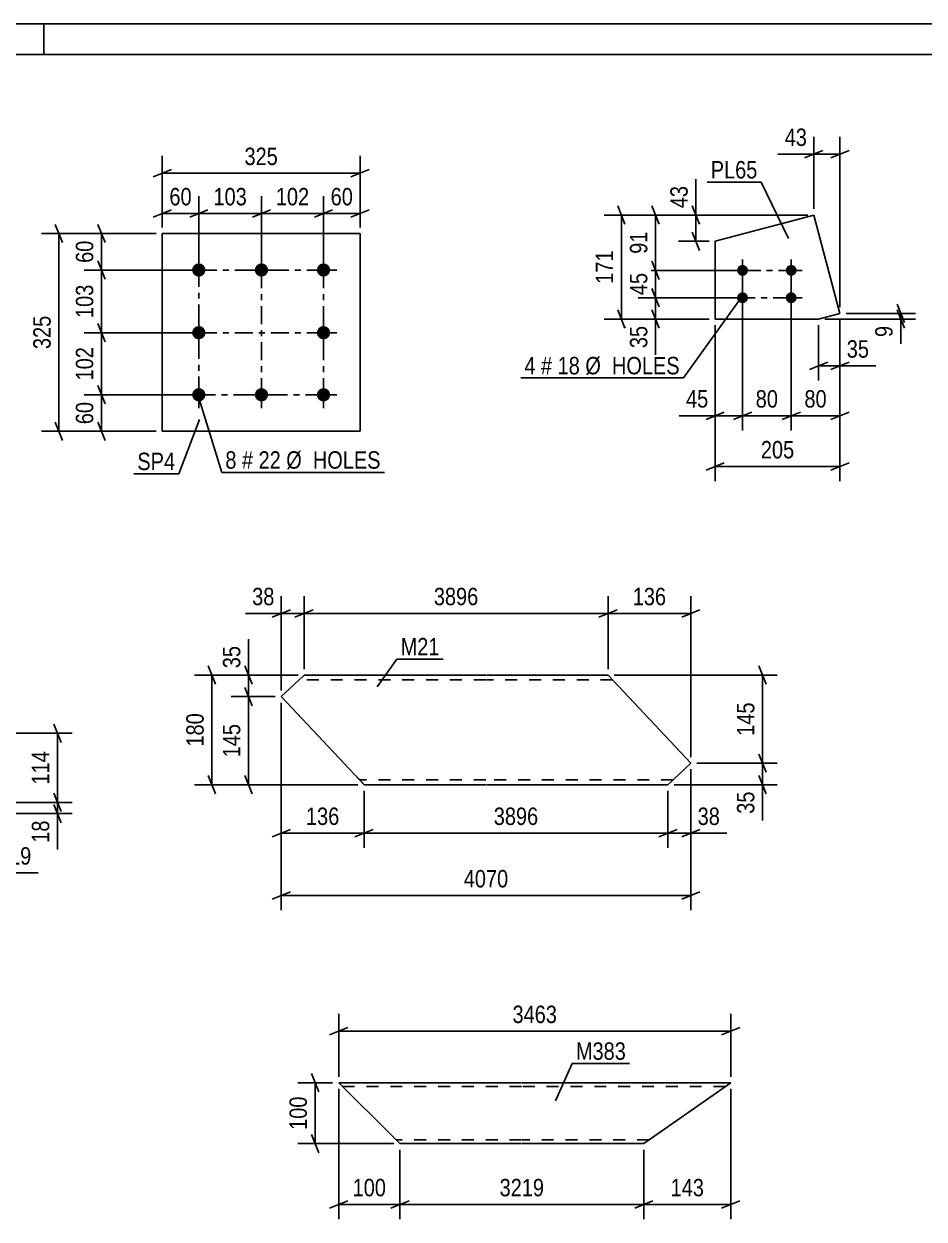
# Model space of a CAD drawing. Header units: millimetres. Extents: x 0 to 594, y 0 to 420.
# Drawn here: x 170.7 to 318.7, y 223.7 to 420 of the extents above; entities that cross this region are included whole.
import ezdxf

# ---------------------------------------------------------------- set-up
doc = ezdxf.new("R2010")
doc.units = ezdxf.units.MM
doc.linetypes.add('DXK_LINE_DOT2', pattern=[3.9198, 1.9599, -1.9599])
doc.linetypes.add('DXK_LINE_DOT3', pattern=[5.9187, 2.979, -0.9799, 0.9799, -0.9799])
doc.styles.add('Arial Narrow', font='ARIALN.TTF', dxfattribs={"height": 0.2})

# ---------------------------------------------------------------- blocks, each defined once
blk = doc.blocks.new('Unknown-389636517-16427 - 80800')
at = {"color": 5, "linetype": 'Continuous'}
for p, q in [((594, 420), (0, 420)), ((174, 415), (174, 420)), ((589, 415), (5, 415))]:
    blk.add_line(p, q, dxfattribs=at)
blk = doc.blocks.new('Part-389636517-20631 - 20630')
at = {"color": 2, "linetype": 'Continuous'}
for p, q in [((300.55, 388.6), (284.34, 384.29)), ((304.85, 372.45), (300.55, 388.6)), ((284.34, 384.29), (284.34, 371.51)), ((284.34, 371.51), (301.34, 371.51)), ((301.34, 371.51), (304.85, 372.45))]:
    blk.add_line(p, q, dxfattribs=at)
blk = doc.blocks.new('Bolt-389636517-20632 - 20630')
at = {"linetype": 'Continuous'}
for points in [[(287.94, 379.51, -1), (289.74, 379.51, -1)], [(295.94, 379.51, -1), (297.74, 379.51, -1)], [(287.94, 375.01, -1), (289.74, 375.01, -1)], [(295.94, 375.01, -1), (297.74, 375.01, -1)]]:
    blk.add_hatch(color=1, dxfattribs=at).paths.add_polyline_path(points)
at = {"color": 1, "linetype": 'Continuous'}
for p, q in [((288.84, 377.71), (288.84, 381.31)), ((296.84, 377.71), (296.84, 381.31)), ((290.64, 379.51), (287.04, 379.51)), ((298.64, 379.51), (295.04, 379.51)), ((288.84, 373.21), (288.84, 376.81)), ((296.84, 373.21), (296.84, 376.81)), ((290.64, 375.01), (287.04, 375.01)), ((298.64, 375.01), (295.04, 375.01))]:
    blk.add_line(p, q, dxfattribs=at)
blk = doc.blocks.new('Part-389636517-20319 - 20318')
at = {"color": 2, "linetype": 'Continuous'}
for p, q in [((216.78, 313.02), (215.08, 311.42)), ((216.78, 313.02), (246.63, 313.02)), ((246.73, 313.02), (266.73, 313.02)), ((266.73, 313.02), (280.34, 298.55)), ((215.08, 311.42), (213.02, 309.49)), ((225.13, 296.62), (213.02, 309.49)), ((280.34, 298.55), (276.58, 295.02)), ((226.63, 295.02), (225.13, 296.62)), ((246.63, 295.02), (226.63, 295.02)), ((276.58, 295.02), (246.73, 295.02))]:
    blk.add_line(p, q, dxfattribs=at)
at = {"color": 7, "linetype": 'DXK_LINE_DOT2'}
for p, q in [((216.78, 313.02), (215.73, 312.03)), ((246.63, 312.22), (215.93, 312.22)), ((267.48, 312.22), (246.73, 312.22)), ((226.52, 295.14), (225.13, 296.62)), ((246.63, 295.82), (225.88, 295.82)), ((277.43, 295.82), (246.73, 295.82))]:
    blk.add_line(p, q, dxfattribs=at)
blk = doc.blocks.new('Part-389636517-43090 - 43089')
at = {"color": 2, "linetype": 'Continuous'}
for p, q in [((231.31, 237.25), (222.47, 246.05)), ((252.52, 246.05), (222.47, 246.05)), ((286.9, 246.05), (252.62, 246.05)), ((272.62, 236.05), (286.9, 246.05)), ((231.31, 237.25), (232.52, 236.05)), ((252.52, 236.05), (232.52, 236.05)), ((272.62, 236.05), (252.62, 236.05))]:
    blk.add_line(p, q, dxfattribs=at)
at = {"color": 7, "linetype": 'DXK_LINE_DOT2'}
for p, q in [((252.52, 245.45), (223.07, 245.45)), ((286.04, 245.45), (252.62, 245.45)), ((232.43, 236.14), (231.31, 237.25)), ((252.52, 236.65), (231.91, 236.65)), ((273.47, 236.65), (252.62, 236.65))]:
    blk.add_line(p, q, dxfattribs=at)
blk = doc.blocks.new('Part-389636517-20447 - 20446')
at = {"color": 2, "linetype": 'Continuous'}
for p, q in [((193.47, 353.07), (193.47, 385.57)), ((193.47, 385.57), (225.97, 385.57)), ((225.97, 385.57), (225.97, 353.07)), ((225.97, 353.07), (193.47, 353.07))]:
    blk.add_line(p, q, dxfattribs=at)
blk = doc.blocks.new('Bolt-389636517-20448 - 20446')
at = {"linetype": 'Continuous'}
for points in [[(199.47, 380.67, -1), (199.47, 378.47, -1)], [(209.77, 380.67, -1), (209.77, 378.47, -1)], [(219.97, 380.67, -1), (219.97, 378.47, -1)], [(199.47, 370.37, -1), (199.47, 368.17, -1)], [(219.97, 370.37, -1), (219.97, 368.17, -1)], [(199.47, 360.17, -1), (199.47, 357.97, -1)], [(209.77, 360.17, -1), (209.77, 357.97, -1)], [(219.97, 360.17, -1), (219.97, 357.97, -1)]]:
    blk.add_hatch(color=1, dxfattribs=at).paths.add_polyline_path(points)
at = {"color": 1, "linetype": 'Continuous'}
for p, q in [((199.47, 381.77), (199.47, 377.37)), ((209.77, 381.77), (209.77, 377.37)), ((219.97, 381.77), (219.97, 377.37)), ((197.27, 379.57), (201.67, 379.57)), ((207.57, 379.57), (211.97, 379.57)), ((217.77, 379.57), (222.17, 379.57)), ((199.47, 371.47), (199.47, 367.07)), ((219.97, 371.47), (219.97, 367.07)), ((197.27, 369.27), (201.67, 369.27)), ((217.77, 369.27), (222.17, 369.27)), ((199.47, 361.27), (199.47, 356.87)), ((209.77, 361.27), (209.77, 356.87)), ((219.97, 361.27), (219.97, 356.87)), ((197.27, 359.07), (201.67, 359.07)), ((207.57, 359.07), (211.97, 359.07)), ((217.77, 359.07), (222.17, 359.07))]:
    blk.add_line(p, q, dxfattribs=at)
blk = doc.blocks.new('Rectangle-389636517-43463 - 20630')
at = {"color": 1, "linetype": 'DXK_LINE_DOT3'}
blk.add_lwpolyline([(288.84, 379.51), (296.84, 379.51), (296.84, 375.01), (288.84, 375.01), (288.84, 379.51)], close=True, dxfattribs=at)
blk = doc.blocks.new('Rectangle-389636517-40292 - 20446')
at = {"color": 1, "linetype": 'DXK_LINE_DOT3'}
blk.add_lwpolyline([(199.47, 379.57), (219.97, 379.57), (219.97, 359.07), (199.47, 359.07), (199.47, 379.57)], close=True, dxfattribs=at)
blk = doc.blocks.new('Line-389636517-40302 - 20446')
at = {"color": 1, "linetype": 'DXK_LINE_DOT3'}
blk.add_line((199.47, 369.27), (219.97, 369.27), dxfattribs=at)
blk = doc.blocks.new('Line-389636517-40309 - 20446')
at = {"color": 1, "linetype": 'DXK_LINE_DOT3'}
blk.add_line((209.77, 379.57), (209.77, 359.07), dxfattribs=at)
blk = doc.blocks.new('StraightDimension-389636517-52126 - 20630')
at = {"color": 7, "linetype": 'Continuous'}
for p, q in [((304.85, 371.45), (304.85, 361.42)), ((301.34, 370.51), (301.34, 361.42)), ((299.84, 363.22), (302.84, 364.42)), ((301.34, 363.82), (304.85, 363.82)), ((306.35, 364.42), (303.35, 363.22))]:
    blk.add_line(p, q, dxfattribs=at)
at = {"color": 0}
blk.add_wipeout([(310.23, 364.57), (310.23, 368.77), (305.37, 368.77), (305.37, 364.57)], dxfattribs=at)
at = {"color": 7, "linetype": 'Continuous'}
blk.add_line((304.85, 363.82), (310.75, 363.82), dxfattribs=at)
blk.add_line((304.85, 363.82), (310.75, 363.82), dxfattribs=at)
at = {"color": 3, "style": 'Arial Narrow'}
blk.add_text('35', height=2.863, dxfattribs=at).set_placement((305.97, 365.17))
blk = doc.blocks.new('StraightDimension-389636517-52130 - 20630')
at = {"color": 7, "linetype": 'Continuous'}
for p, q in [((280.57, 390.1), (281.77, 387.1)), ((299.55, 388.6), (278.32, 388.6)), ((281.17, 384.29), (281.17, 388.6)), ((281.77, 382.79), (280.57, 385.79)), ((283.34, 384.29), (278.32, 384.29))]:
    blk.add_line(p, q, dxfattribs=at)
at = {"color": 0}
blk.add_wipeout([(280.42, 393.98), (276.22, 393.98), (276.22, 389.12), (280.42, 389.12)], dxfattribs=at)
at = {"color": 7, "linetype": 'Continuous'}
blk.add_line((281.17, 388.6), (281.17, 394.51), dxfattribs=at)
blk.add_line((281.17, 388.6), (281.17, 394.51), dxfattribs=at)
at = {"color": 3, "style": 'Arial Narrow'}
blk.add_text('43', height=2.863, rotation=90.0002, dxfattribs=at).set_placement((279.82, 389.72))
blk = doc.blocks.new('StraightDimension-389636517-52122 - 20630')
at = {"color": 7, "linetype": 'Continuous'}
for p, q in [((300.55, 389.6), (300.55, 401.45)), ((304.85, 373.45), (304.85, 401.45)), ((299.05, 398), (302.05, 399.2)), ((300.55, 398.6), (304.85, 398.6)), ((306.35, 399.2), (303.35, 398))]:
    blk.add_line(p, q, dxfattribs=at)
at = {"color": 0}
blk.add_wipeout([(300.02, 399.35), (300.02, 403.55), (295.17, 403.55), (295.17, 399.35)], dxfattribs=at)
at = {"color": 7, "linetype": 'Continuous'}
blk.add_line((300.55, 398.6), (294.64, 398.6), dxfattribs=at)
blk.add_line((300.55, 398.6), (294.64, 398.6), dxfattribs=at)
at = {"color": 3, "style": 'Arial Narrow'}
blk.add_text('43', height=2.863, dxfattribs=at).set_placement((295.77, 399.95))
blk = doc.blocks.new('StraightDimension-389636517-52154 - 20630')
at = {"color": 7, "linetype": 'Continuous'}
for p, q in [((273.94, 390.1), (275.14, 387.1)), ((299.55, 388.6), (271.69, 388.6)), ((274.54, 379.51), (274.54, 388.6)), ((275.14, 378.01), (273.94, 381.01)), ((287.84, 379.51), (271.69, 379.51))]:
    blk.add_line(p, q, dxfattribs=at)
at = {"color": 0}
blk.add_wipeout([(273.79, 386.48), (269.59, 386.48), (269.59, 381.63), (273.79, 381.63)], dxfattribs=at)
at = {"color": 3, "style": 'Arial Narrow'}
blk.add_text('91', height=2.863, rotation=90.0002, dxfattribs=at).set_placement((273.19, 382.23))
blk = doc.blocks.new('StraightDimension-389636517-52134 - 20630')
at = {"color": 7, "linetype": 'Continuous'}
for p, q in [((314.25, 373.95), (315.45, 370.95)), ((302.34, 371.51), (317.25, 371.51)), ((305.85, 372.45), (317.25, 372.45)), ((315.45, 370.01), (314.25, 373.01)), ((314.85, 371.51), (314.85, 372.45))]:
    blk.add_line(p, q, dxfattribs=at)
at = {"color": 0}
blk.add_wipeout([(314.1, 370.99), (309.9, 370.99), (309.9, 367.96), (314.1, 367.96)], dxfattribs=at)
at = {"color": 7, "linetype": 'Continuous'}
blk.add_line((314.85, 371.51), (314.85, 367.44), dxfattribs=at)
blk.add_line((314.85, 371.51), (314.85, 367.44), dxfattribs=at)
at = {"color": 3, "style": 'Arial Narrow'}
blk.add_text('9', height=2.86, rotation=90.0002, dxfattribs=at).set_placement((313.5, 368.56))
blk = doc.blocks.new('StraightDimension-389636517-52138 - 20630')
at = {"color": 7, "linetype": 'Continuous'}
for p, q in [((296.84, 374.01), (296.84, 353.22)), ((304.85, 371.45), (304.85, 353.22)), ((295.34, 355.02), (298.34, 356.22)), ((296.84, 355.62), (304.85, 355.62)), ((306.35, 356.22), (303.35, 355.02))]:
    blk.add_line(p, q, dxfattribs=at)
at = {"color": 0}
blk.add_wipeout([(303.27, 356.37), (303.27, 360.57), (298.41, 360.57), (298.41, 356.37)], dxfattribs=at)
at = {"color": 3, "style": 'Arial Narrow'}
blk.add_text('80', height=2.863, dxfattribs=at).set_placement((299.01, 356.97))
blk = doc.blocks.new('StraightDimension-389636517-52139 - 20630')
at = {"color": 7, "linetype": 'Continuous'}
for p, q in [((288.84, 374.01), (288.84, 353.22)), ((296.84, 374.01), (296.84, 353.22)), ((287.34, 355.02), (290.34, 356.22)), ((288.84, 355.62), (296.84, 355.62)), ((298.34, 356.22), (295.34, 355.02))]:
    blk.add_line(p, q, dxfattribs=at)
at = {"color": 0}
blk.add_wipeout([(295.26, 356.37), (295.26, 360.57), (290.41, 360.57), (290.41, 356.37)], dxfattribs=at)
at = {"color": 3, "style": 'Arial Narrow'}
blk.add_text('80', height=2.863, dxfattribs=at).set_placement((291.01, 356.97))
blk = doc.blocks.new('StraightDimension-389636517-52140 - 20630')
at = {"color": 7, "linetype": 'Continuous'}
for p, q in [((288.84, 374.01), (288.84, 353.22)), ((284.34, 370.51), (284.34, 353.22)), ((282.84, 355.02), (285.84, 356.22)), ((284.34, 355.62), (288.84, 355.62)), ((290.34, 356.22), (287.34, 355.02))]:
    blk.add_line(p, q, dxfattribs=at)
at = {"color": 0}
blk.add_wipeout([(283.81, 356.37), (283.81, 360.57), (278.95, 360.57), (278.95, 356.37)], dxfattribs=at)
at = {"color": 7, "linetype": 'Continuous'}
blk.add_line((284.34, 355.62), (278.43, 355.62), dxfattribs=at)
blk.add_line((284.34, 355.62), (278.43, 355.62), dxfattribs=at)
at = {"color": 3, "style": 'Arial Narrow'}
blk.add_text('45', height=2.863, dxfattribs=at).set_placement((279.55, 356.97))
blk = doc.blocks.new('StraightDimension-389636517-52150 - 20630')
at = {"color": 7, "linetype": 'Continuous'}
for p, q in [((304.85, 371.45), (304.85, 344.87)), ((284.34, 370.51), (284.34, 344.87)), ((285.84, 347.87), (282.84, 346.67)), ((303.35, 346.67), (306.35, 347.87)), ((284.34, 347.27), (304.85, 347.27))]:
    blk.add_line(p, q, dxfattribs=at)
at = {"color": 0}
blk.add_wipeout([(297.93, 348.02), (297.93, 352.22), (291.25, 352.22), (291.25, 348.02)], dxfattribs=at)
at = {"color": 3, "style": 'Arial Narrow'}
blk.add_text('205', height=2.863, dxfattribs=at).set_placement((291.85, 348.62))
blk = doc.blocks.new('StraightDimension-389636517-52155 - 20630')
at = {"color": 7, "linetype": 'Continuous'}
for p, q in [((273.94, 381.01), (275.14, 378.01)), ((287.84, 379.51), (271.69, 379.51)), ((274.54, 375.01), (274.54, 379.51)), ((275.14, 373.51), (273.94, 376.51)), ((287.84, 375.01), (271.69, 375.01))]:
    blk.add_line(p, q, dxfattribs=at)
at = {"color": 0}
blk.add_wipeout([(273.79, 379.69), (269.59, 379.69), (269.59, 374.84), (273.79, 374.84)], dxfattribs=at)
at = {"color": 3, "style": 'Arial Narrow'}
blk.add_text('45', height=2.863, rotation=90.0002, dxfattribs=at).set_placement((273.19, 375.44))
blk = doc.blocks.new('StraightDimension-389636517-52156 - 20630')
at = {"color": 7, "linetype": 'Continuous'}
for p, q in [((273.94, 376.51), (275.14, 373.51)), ((287.84, 375.01), (271.69, 375.01)), ((274.54, 371.51), (274.54, 375.01)), ((283.34, 371.51), (271.69, 371.51)), ((275.14, 370.01), (273.94, 373.01))]:
    blk.add_line(p, q, dxfattribs=at)
at = {"color": 0}
blk.add_wipeout([(273.79, 370.99), (269.59, 370.99), (269.59, 366.13), (273.79, 366.13)], dxfattribs=at)
at = {"color": 7, "linetype": 'Continuous'}
blk.add_line((274.54, 371.51), (274.54, 365.61), dxfattribs=at)
blk.add_line((274.54, 371.51), (274.54, 365.61), dxfattribs=at)
at = {"color": 3, "style": 'Arial Narrow'}
blk.add_text('35', height=2.863, rotation=90.0002, dxfattribs=at).set_placement((273.19, 366.73))
blk = doc.blocks.new('StraightDimension-389636517-52166 - 20630')
at = {"color": 7, "linetype": 'Continuous'}
for p, q in [((269.52, 387.1), (268.32, 390.1)), ((299.55, 388.6), (266.07, 388.6)), ((268.92, 371.51), (268.92, 388.6)), ((283.34, 371.51), (266.07, 371.51)), ((268.32, 373.01), (269.52, 370.01))]:
    blk.add_line(p, q, dxfattribs=at)
at = {"color": 0}
blk.add_wipeout([(268.17, 383.4), (263.97, 383.4), (263.97, 376.71), (268.17, 376.71)], dxfattribs=at)
at = {"color": 3, "style": 'Arial Narrow'}
blk.add_text('171', height=2.863, rotation=90.0002, dxfattribs=at).set_placement((267.57, 377.31))
blk = doc.blocks.new('StraightDimension-389636517-47105 - 20266')
at = {"color": 7, "linetype": 'Continuous'}
for p, q in [((167.16, 291.1), (167.16, 278.14)), ((165.21, 289.26), (165.21, 278.14)), ((163.71, 279.94), (166.71, 281.14)), ((168.66, 281.14), (165.66, 279.94)), ((165.21, 280.54), (167.16, 280.54))]:
    blk.add_line(p, q, dxfattribs=at)
at = {"color": 0}
blk.add_wipeout([(172.54, 281.29), (172.54, 285.49), (167.68, 285.49), (167.68, 281.29)], dxfattribs=at)
at = {"color": 7, "linetype": 'Continuous'}
blk.add_line((167.16, 280.54), (173.06, 280.54), dxfattribs=at)
blk.add_line((167.16, 280.54), (173.06, 280.54), dxfattribs=at)
at = {"color": 3, "style": 'Arial Narrow'}
blk.add_text('19', height=2.863, dxfattribs=at).set_placement((168.28, 281.89))
blk = doc.blocks.new('StraightDimension-389636517-47156 - 20266')
at = {"color": 7, "linetype": 'Continuous'}
for p, q in [((175.63, 304.96), (176.83, 301.96)), ((157.43, 303.46), (178.63, 303.46)), ((176.23, 292.1), (176.23, 303.46)), ((176.83, 290.6), (175.63, 293.6)), ((168.16, 292.1), (178.63, 292.1))]:
    blk.add_line(p, q, dxfattribs=at)
at = {"color": 0}
blk.add_wipeout([(175.48, 301.12), (171.28, 301.12), (171.28, 294.44), (175.48, 294.44)], dxfattribs=at)
at = {"color": 3, "style": 'Arial Narrow'}
blk.add_text('114', height=2.863, rotation=90.0002, dxfattribs=at).set_placement((174.88, 295.04))
blk = doc.blocks.new('StraightDimension-389636517-47157 - 20266')
at = {"color": 7, "linetype": 'Continuous'}
for p, q in [((175.63, 293.6), (176.83, 290.6)), ((168.16, 292.1), (178.63, 292.1)), ((176.83, 288.76), (175.63, 291.76)), ((176.23, 290.26), (176.23, 292.1)), ((166.21, 290.26), (178.63, 290.26))]:
    blk.add_line(p, q, dxfattribs=at)
at = {"color": 0}
blk.add_wipeout([(175.48, 289.74), (171.28, 289.74), (171.28, 284.88), (175.48, 284.88)], dxfattribs=at)
at = {"color": 7, "linetype": 'Continuous'}
blk.add_line((176.23, 290.26), (176.23, 284.36), dxfattribs=at)
blk.add_line((176.23, 290.26), (176.23, 284.36), dxfattribs=at)
at = {"color": 3, "style": 'Arial Narrow'}
blk.add_text('18', height=2.863, rotation=90.0002, dxfattribs=at).set_placement((174.88, 285.48))
blk = doc.blocks.new('StraightDimension-389636517-47962 - 20318')
at = {"color": 7, "linetype": 'Continuous'}
for p, q in [((216.78, 314.02), (216.78, 326)), ((266.73, 314.02), (266.73, 326)), ((218.28, 323.75), (215.28, 322.55)), ((216.78, 323.15), (266.73, 323.15)), ((265.23, 322.55), (268.23, 323.75))]:
    blk.add_line(p, q, dxfattribs=at)
at = {"color": 0}
blk.add_wipeout([(246.01, 323.9), (246.01, 328.1), (237.5, 328.1), (237.5, 323.9)], dxfattribs=at)
at = {"color": 3, "style": 'Arial Narrow'}
blk.add_text('3896', height=2.863, dxfattribs=at).set_placement((238.1, 324.5))
blk = doc.blocks.new('StraightDimension-389636517-47860 - 20318')
at = {"color": 7, "linetype": 'Continuous'}
for p, q in [((226.63, 294.02), (226.63, 284.65)), ((276.58, 294.02), (276.58, 284.65)), ((228.13, 287.65), (225.13, 286.45)), ((226.63, 287.05), (276.58, 287.05)), ((275.08, 286.45), (278.08, 287.65))]:
    blk.add_line(p, q, dxfattribs=at)
at = {"color": 0}
blk.add_wipeout([(255.86, 287.8), (255.86, 292), (247.35, 292), (247.35, 287.8)], dxfattribs=at)
at = {"color": 3, "style": 'Arial Narrow'}
blk.add_text('3896', height=2.863, dxfattribs=at).set_placement((247.95, 288.4))
blk = doc.blocks.new('StraightDimension-389636517-47861 - 20318')
at = {"color": 7, "linetype": 'Continuous'}
for p, q in [((213.02, 308.49), (213.02, 284.65)), ((226.63, 294.02), (226.63, 284.65)), ((214.52, 287.65), (211.52, 286.45)), ((213.02, 287.05), (226.63, 287.05)), ((225.13, 286.45), (228.13, 287.65))]:
    blk.add_line(p, q, dxfattribs=at)
at = {"color": 0}
blk.add_wipeout([(223.17, 287.8), (223.17, 292), (216.48, 292), (216.48, 287.8)], dxfattribs=at)
at = {"color": 3, "style": 'Arial Narrow'}
blk.add_text('136', height=2.863, dxfattribs=at).set_placement((217.08, 288.4))
blk = doc.blocks.new('StraightDimension-389636517-40725 - 20318')
at = {"color": 7, "linetype": 'Continuous'}
for p, q in [((202.22, 311.52), (201.02, 314.52)), ((215.78, 313.02), (198.77, 313.02)), ((201.62, 295.02), (201.62, 313.02)), ((201.02, 296.52), (202.22, 293.52)), ((225.63, 295.02), (198.77, 295.02))]:
    blk.add_line(p, q, dxfattribs=at)
at = {"color": 0}
blk.add_wipeout([(200.87, 307.36), (196.67, 307.36), (196.67, 300.68), (200.87, 300.68)], dxfattribs=at)
at = {"color": 3, "style": 'Arial Narrow'}
blk.add_text('180', height=2.863, rotation=90.0002, dxfattribs=at).set_placement((200.27, 301.28))
blk = doc.blocks.new('StraightDimension-389636517-47961 - 20318')
at = {"color": 7, "linetype": 'Continuous'}
for p, q in [((266.73, 314.02), (266.73, 326)), ((280.34, 299.55), (280.34, 326)), ((268.23, 323.75), (265.23, 322.55)), ((266.73, 323.15), (280.34, 323.15)), ((278.84, 322.55), (281.84, 323.75))]:
    blk.add_line(p, q, dxfattribs=at)
at = {"color": 0}
blk.add_wipeout([(276.88, 323.9), (276.88, 328.1), (270.19, 328.1), (270.19, 323.9)], dxfattribs=at)
at = {"color": 3, "style": 'Arial Narrow'}
blk.add_text('136', height=2.863, dxfattribs=at).set_placement((270.79, 324.5))
blk = doc.blocks.new('StraightDimension-389636517-20927 - 20318')
at = {"color": 7, "linetype": 'Continuous'}
for p, q in [((213.02, 308.49), (213.02, 274.39)), ((280.34, 297.55), (280.34, 274.39)), ((214.52, 277.39), (211.52, 276.19)), ((278.84, 276.19), (281.84, 277.39)), ((213.02, 276.79), (280.34, 276.79))]:
    blk.add_line(p, q, dxfattribs=at)
at = {"color": 0}
blk.add_wipeout([(250.94, 277.54), (250.94, 281.74), (242.42, 281.74), (242.42, 277.54)], dxfattribs=at)
at = {"color": 3, "style": 'Arial Narrow'}
blk.add_text('4070', height=2.863, dxfattribs=at).set_placement((243.02, 278.14))
blk = doc.blocks.new('StraightDimension-389636517-47859 - 20318')
at = {"color": 7, "linetype": 'Continuous'}
for p, q in [((280.34, 297.55), (280.34, 284.65)), ((276.58, 294.02), (276.58, 284.65)), ((275.08, 286.45), (278.08, 287.65)), ((276.58, 287.05), (280.34, 287.05)), ((281.84, 287.65), (278.84, 286.45))]:
    blk.add_line(p, q, dxfattribs=at)
at = {"color": 0}
blk.add_wipeout([(285.72, 287.8), (285.72, 292), (280.86, 292), (280.86, 287.8)], dxfattribs=at)
at = {"color": 7, "linetype": 'Continuous'}
blk.add_line((280.34, 287.05), (286.24, 287.05), dxfattribs=at)
blk.add_line((280.34, 287.05), (286.24, 287.05), dxfattribs=at)
at = {"color": 3, "style": 'Arial Narrow'}
blk.add_text('38', height=2.863, dxfattribs=at).set_placement((281.46, 288.4))
blk = doc.blocks.new('StraightDimension-389636517-47963 - 20318')
at = {"color": 7, "linetype": 'Continuous'}
for p, q in [((213.02, 310.49), (213.02, 326)), ((216.78, 314.02), (216.78, 326)), ((211.52, 322.55), (214.52, 323.75)), ((213.02, 323.15), (216.78, 323.15)), ((218.28, 323.75), (215.28, 322.55))]:
    blk.add_line(p, q, dxfattribs=at)
at = {"color": 0}
blk.add_wipeout([(212.5, 323.9), (212.5, 328.1), (207.64, 328.1), (207.64, 323.9)], dxfattribs=at)
at = {"color": 7, "linetype": 'Continuous'}
blk.add_line((213.02, 323.15), (207.12, 323.15), dxfattribs=at)
blk.add_line((213.02, 323.15), (207.12, 323.15), dxfattribs=at)
at = {"color": 3, "style": 'Arial Narrow'}
blk.add_text('38', height=2.863, dxfattribs=at).set_placement((208.24, 324.5))
blk = doc.blocks.new('StraightDimension-389636517-52572 - 20318')
at = {"color": 7, "linetype": 'Continuous'}
for p, q in [((292.73, 311.52), (291.53, 314.52)), ((267.73, 313.02), (294.53, 313.02)), ((292.13, 298.55), (292.13, 313.02)), ((281.34, 298.55), (294.53, 298.55)), ((291.53, 300.05), (292.73, 297.05))]:
    blk.add_line(p, q, dxfattribs=at)
at = {"color": 0}
blk.add_wipeout([(291.38, 309.13), (287.18, 309.13), (287.18, 302.45), (291.38, 302.45)], dxfattribs=at)
at = {"color": 3, "style": 'Arial Narrow'}
blk.add_text('145', height=2.863, rotation=90.0002, dxfattribs=at).set_placement((290.78, 303.05))
blk = doc.blocks.new('StraightDimension-389636517-52573 - 20318')
at = {"color": 7, "linetype": 'Continuous'}
for p, q in [((281.34, 298.55), (294.53, 298.55)), ((291.53, 300.05), (292.73, 297.05)), ((292.13, 295.02), (292.13, 298.55)), ((292.73, 293.52), (291.53, 296.52)), ((277.58, 295.02), (294.53, 295.02))]:
    blk.add_line(p, q, dxfattribs=at)
at = {"color": 0}
blk.add_wipeout([(291.38, 294.5), (287.18, 294.5), (287.18, 289.64), (291.38, 289.64)], dxfattribs=at)
at = {"color": 7, "linetype": 'Continuous'}
blk.add_line((292.13, 295.02), (292.13, 289.12), dxfattribs=at)
blk.add_line((292.13, 295.02), (292.13, 289.12), dxfattribs=at)
at = {"color": 3, "style": 'Arial Narrow'}
blk.add_text('35', height=2.863, rotation=90.0002, dxfattribs=at).set_placement((290.78, 290.24))
blk = doc.blocks.new('StraightDimension-389636517-52605 - 20318')
at = {"color": 7, "linetype": 'Continuous'}
for p, q in [((207.04, 314.52), (208.24, 311.52)), ((215.78, 313.02), (204.79, 313.02)), ((207.64, 309.49), (207.64, 313.02)), ((208.24, 307.99), (207.04, 310.99)), ((212.02, 309.49), (204.79, 309.49))]:
    blk.add_line(p, q, dxfattribs=at)
at = {"color": 0}
blk.add_wipeout([(206.89, 318.4), (202.69, 318.4), (202.69, 313.55), (206.89, 313.55)], dxfattribs=at)
at = {"color": 7, "linetype": 'Continuous'}
blk.add_line((207.64, 313.02), (207.64, 318.93), dxfattribs=at)
blk.add_line((207.64, 313.02), (207.64, 318.93), dxfattribs=at)
at = {"color": 3, "style": 'Arial Narrow'}
blk.add_text('35', height=2.863, rotation=90.0002, dxfattribs=at).set_placement((206.29, 314.15))
blk = doc.blocks.new('StraightDimension-389636517-52606 - 20318')
at = {"color": 7, "linetype": 'Continuous'}
for p, q in [((208.24, 307.99), (207.04, 310.99)), ((212.02, 309.49), (204.79, 309.49)), ((207.64, 295.02), (207.64, 309.49)), ((207.04, 296.52), (208.24, 293.52)), ((225.63, 295.02), (204.79, 295.02))]:
    blk.add_line(p, q, dxfattribs=at)
at = {"color": 0}
blk.add_wipeout([(206.89, 305.6), (202.69, 305.6), (202.69, 298.91), (206.89, 298.91)], dxfattribs=at)
at = {"color": 3, "style": 'Arial Narrow'}
blk.add_text('145', height=2.863, rotation=90.0002, dxfattribs=at).set_placement((206.29, 299.51))
blk = doc.blocks.new('StraightDimension-389636517-43098 - 43089')
at = {"color": 7, "linetype": 'Continuous'}
for p, q in [((232.52, 235.05), (232.52, 223.65)), ((272.62, 235.05), (272.62, 223.65)), ((234.02, 226.65), (231.02, 225.45)), ((232.52, 226.05), (272.62, 226.05)), ((271.12, 225.45), (274.12, 226.65))]:
    blk.add_line(p, q, dxfattribs=at)
at = {"color": 0}
blk.add_wipeout([(256.82, 226.8), (256.82, 231), (248.31, 231), (248.31, 226.8)], dxfattribs=at)
at = {"color": 3, "style": 'Arial Narrow'}
blk.add_text('3219', height=2.863, dxfattribs=at).set_placement((248.91, 227.4))
blk = doc.blocks.new('StraightDimension-389636517-43099 - 43089')
at = {"color": 7, "linetype": 'Continuous'}
for p, q in [((222.47, 245.05), (222.47, 223.65)), ((232.52, 235.05), (232.52, 223.65)), ((220.97, 225.45), (223.97, 226.65)), ((222.47, 226.05), (232.52, 226.05)), ((234.02, 226.65), (231.02, 225.45))]:
    blk.add_line(p, q, dxfattribs=at)
at = {"color": 0}
blk.add_wipeout([(230.83, 226.8), (230.83, 231), (224.15, 231), (224.15, 226.8)], dxfattribs=at)
at = {"color": 3, "style": 'Arial Narrow'}
blk.add_text('100', height=2.863, dxfattribs=at).set_placement((224.75, 227.4))
blk = doc.blocks.new('StraightDimension-389636517-43172 - 43089')
at = {"color": 7, "linetype": 'Continuous'}
for p, q in [((217.98, 247.55), (219.18, 244.55)), ((221.47, 246.05), (215.73, 246.05)), ((218.58, 236.05), (218.58, 246.05)), ((231.52, 236.05), (215.73, 236.05)), ((219.18, 234.55), (217.98, 237.55))]:
    blk.add_line(p, q, dxfattribs=at)
at = {"color": 0}
blk.add_wipeout([(217.83, 244.4), (213.63, 244.4), (213.63, 237.71), (217.83, 237.71)], dxfattribs=at)
at = {"color": 3, "style": 'Arial Narrow'}
blk.add_text('100', height=2.863, rotation=90.0002, dxfattribs=at).set_placement((217.23, 238.31))
blk = doc.blocks.new('StraightDimension-389636517-43097 - 43089')
at = {"color": 7, "linetype": 'Continuous'}
for p, q in [((286.9, 245.05), (286.9, 223.65)), ((272.62, 235.05), (272.62, 223.65)), ((274.12, 226.65), (271.12, 225.45)), ((272.62, 226.05), (286.9, 226.05)), ((285.4, 225.45), (288.4, 226.65))]:
    blk.add_line(p, q, dxfattribs=at)
at = {"color": 0}
blk.add_wipeout([(283.1, 226.8), (283.1, 231), (276.42, 231), (276.42, 226.8)], dxfattribs=at)
at = {"color": 3, "style": 'Arial Narrow'}
blk.add_text('143', height=2.863, dxfattribs=at).set_placement((277.02, 227.4))
blk = doc.blocks.new('StraightDimension-389636517-43158 - 43089')
at = {"color": 7, "linetype": 'Continuous'}
for p, q in [((222.47, 247.05), (222.47, 257.36)), ((286.9, 247.05), (286.9, 257.36)), ((223.97, 255.11), (220.97, 253.91)), ((222.47, 254.51), (286.9, 254.51)), ((285.4, 253.91), (288.4, 255.11))]:
    blk.add_line(p, q, dxfattribs=at)
at = {"color": 0}
blk.add_wipeout([(258.94, 255.26), (258.94, 259.46), (250.43, 259.46), (250.43, 255.26)], dxfattribs=at)
at = {"color": 3, "style": 'Arial Narrow'}
blk.add_text('3463', height=2.863, dxfattribs=at).set_placement((251.03, 255.86))
blk = doc.blocks.new('StraightDimension-389636517-40318 - 20446')
at = {"color": 7, "linetype": 'Continuous'}
for p, q in [((209.77, 380.57), (209.77, 391.69)), ((219.97, 380.57), (219.97, 391.69)), ((208.27, 388.24), (211.27, 389.44)), ((209.77, 388.84), (219.97, 388.84)), ((221.47, 389.44), (218.47, 388.24))]:
    blk.add_line(p, q, dxfattribs=at)
at = {"color": 0}
blk.add_wipeout([(218.21, 389.59), (218.21, 393.79), (211.53, 393.79), (211.53, 389.59)], dxfattribs=at)
at = {"color": 3, "style": 'Arial Narrow'}
blk.add_text('102', height=2.863, dxfattribs=at).set_placement((212.13, 390.19))
blk = doc.blocks.new('StraightDimension-389636517-40317 - 20446')
at = {"color": 7, "linetype": 'Continuous'}
for p, q in [((219.97, 380.57), (219.97, 391.69)), ((225.97, 386.57), (225.97, 391.69)), ((218.47, 388.24), (221.47, 389.44)), ((219.97, 388.84), (225.97, 388.84)), ((227.47, 389.44), (224.47, 388.24))]:
    blk.add_line(p, q, dxfattribs=at)
at = {"color": 0}
blk.add_wipeout([(225.4, 389.59), (225.4, 393.79), (220.54, 393.79), (220.54, 389.59)], dxfattribs=at)
at = {"color": 3, "style": 'Arial Narrow'}
blk.add_text('60', height=2.863, dxfattribs=at).set_placement((221.14, 390.19))
blk = doc.blocks.new('StraightDimension-389636517-52256 - 20446')
at = {"color": 7, "linetype": 'Continuous'}
for p, q in [((182.87, 387.07), (184.07, 384.07)), ((192.47, 385.57), (180.62, 385.57)), ((183.47, 379.57), (183.47, 385.57)), ((184.07, 378.07), (182.87, 381.07)), ((198.47, 379.57), (180.62, 379.57))]:
    blk.add_line(p, q, dxfattribs=at)
at = {"color": 0}
blk.add_wipeout([(182.72, 385), (178.52, 385), (178.52, 380.14), (182.72, 380.14)], dxfattribs=at)
at = {"color": 3, "style": 'Arial Narrow'}
blk.add_text('60', height=2.863, rotation=90.0002, dxfattribs=at).set_placement((182.12, 380.74))
blk = doc.blocks.new('StraightDimension-389636517-40319 - 20446')
at = {"color": 7, "linetype": 'Continuous'}
for p, q in [((199.47, 380.57), (199.47, 391.69)), ((209.77, 380.57), (209.77, 391.69)), ((197.97, 388.24), (200.97, 389.44)), ((199.47, 388.84), (209.77, 388.84)), ((211.27, 389.44), (208.27, 388.24))]:
    blk.add_line(p, q, dxfattribs=at)
at = {"color": 0}
blk.add_wipeout([(207.96, 389.59), (207.96, 393.79), (201.28, 393.79), (201.28, 389.59)], dxfattribs=at)
at = {"color": 3, "style": 'Arial Narrow'}
blk.add_text('103', height=2.863, dxfattribs=at).set_placement((201.88, 390.19))
blk = doc.blocks.new('StraightDimension-389636517-40320 - 20446')
at = {"color": 7, "linetype": 'Continuous'}
for p, q in [((193.47, 386.57), (193.47, 391.69)), ((199.47, 380.57), (199.47, 391.69)), ((191.97, 388.24), (194.97, 389.44)), ((193.47, 388.84), (199.47, 388.84)), ((200.97, 389.44), (197.97, 388.24))]:
    blk.add_line(p, q, dxfattribs=at)
at = {"color": 0}
blk.add_wipeout([(198.9, 389.59), (198.9, 393.79), (194.04, 393.79), (194.04, 389.59)], dxfattribs=at)
at = {"color": 3, "style": 'Arial Narrow'}
blk.add_text('60', height=2.863, dxfattribs=at).set_placement((194.64, 390.19))
blk = doc.blocks.new('StraightDimension-389636517-52257 - 20446')
at = {"color": 7, "linetype": 'Continuous'}
for p, q in [((182.87, 381.07), (184.07, 378.07)), ((198.47, 379.57), (180.62, 379.57)), ((183.47, 369.27), (183.47, 379.57)), ((198.47, 369.27), (180.62, 369.27)), ((184.07, 367.77), (182.87, 370.77))]:
    blk.add_line(p, q, dxfattribs=at)
at = {"color": 0}
blk.add_wipeout([(182.72, 377.76), (178.52, 377.76), (178.52, 371.08), (182.72, 371.08)], dxfattribs=at)
at = {"color": 3, "style": 'Arial Narrow'}
blk.add_text('103', height=2.863, rotation=90.0002, dxfattribs=at).set_placement((182.12, 371.68))
blk = doc.blocks.new('StraightDimension-389636517-40394 - 20446')
at = {"color": 7, "linetype": 'Continuous'}
for p, q in [((193.47, 386.57), (193.47, 398.31)), ((225.97, 386.57), (225.97, 398.31)), ((194.97, 396.06), (191.97, 394.86)), ((193.47, 395.46), (225.97, 395.46)), ((224.47, 394.86), (227.47, 396.06))]:
    blk.add_line(p, q, dxfattribs=at)
at = {"color": 0}
blk.add_wipeout([(213.06, 396.21), (213.06, 400.41), (206.38, 400.41), (206.38, 396.21)], dxfattribs=at)
at = {"color": 3, "style": 'Arial Narrow'}
blk.add_text('325', height=2.863, dxfattribs=at).set_placement((206.98, 396.81))
blk = doc.blocks.new('StraightDimension-389636517-52258 - 20446')
at = {"color": 7, "linetype": 'Continuous'}
for p, q in [((198.47, 369.27), (180.62, 369.27)), ((182.87, 370.77), (184.07, 367.77)), ((183.47, 359.07), (183.47, 369.27)), ((184.07, 357.57), (182.87, 360.57)), ((198.47, 359.07), (180.62, 359.07))]:
    blk.add_line(p, q, dxfattribs=at)
at = {"color": 0}
blk.add_wipeout([(182.72, 367.51), (178.52, 367.51), (178.52, 360.83), (182.72, 360.83)], dxfattribs=at)
at = {"color": 3, "style": 'Arial Narrow'}
blk.add_text('102', height=2.863, rotation=90.0002, dxfattribs=at).set_placement((182.12, 361.43))
blk = doc.blocks.new('StraightDimension-389636517-52259 - 20446')
at = {"color": 7, "linetype": 'Continuous'}
for p, q in [((182.87, 360.57), (184.07, 357.57)), ((198.47, 359.07), (180.62, 359.07)), ((183.47, 353.07), (183.47, 359.07)), ((184.07, 351.57), (182.87, 354.57)), ((192.47, 353.07), (180.62, 353.07))]:
    blk.add_line(p, q, dxfattribs=at)
at = {"color": 0}
blk.add_wipeout([(182.72, 358.5), (178.52, 358.5), (178.52, 353.64), (182.72, 353.64)], dxfattribs=at)
at = {"color": 3, "style": 'Arial Narrow'}
blk.add_text('60', height=2.863, rotation=90.0002, dxfattribs=at).set_placement((182.12, 354.24))
blk = doc.blocks.new('StraightDimension-389636517-52272 - 20446')
at = {"color": 7, "linetype": 'Continuous'}
for p, q in [((177.07, 384.07), (175.87, 387.07)), ((192.47, 385.57), (173.62, 385.57)), ((176.47, 353.07), (176.47, 385.57)), ((175.87, 354.57), (177.07, 351.57)), ((192.47, 353.07), (173.62, 353.07))]:
    blk.add_line(p, q, dxfattribs=at)
at = {"color": 0}
blk.add_wipeout([(175.72, 372.66), (171.52, 372.66), (171.52, 365.98), (175.72, 365.98)], dxfattribs=at)
at = {"color": 3, "style": 'Arial Narrow'}
blk.add_text('325', height=2.863, rotation=90.0002, dxfattribs=at).set_placement((175.12, 366.58))
blk = doc.blocks.new('Mark-389636517-21414 - 20630')
at = {"color": 0}
blk.add_wipeout([(291.28, 394.61), (291.28, 397.61), (283.61, 397.61), (283.61, 394.61)], dxfattribs=at)
blk.add_wipeout([(291.28, 394.61), (291.28, 397.61), (283.61, 397.61), (283.61, 394.61)], dxfattribs=at)
at = {"color": 30, "linetype": 'Continuous'}
for p in [(283.01, 394.01), (296.37, 384.72)]:
    blk.add_line(p, (291.88, 394.01), dxfattribs=at)
at = {"color": 3, "style": 'Arial Narrow'}
blk.add_text('PL65', height=2.863, dxfattribs=at).set_placement((283.61, 394.61))
blk = doc.blocks.new('Mark-389636517-21415 - 20630')
at = {"color": 0}
blk.add_wipeout([(254.81, 362.43), (254.81, 365.43), (252.99, 365.43), (252.99, 362.43)], dxfattribs=at)
blk.add_wipeout([(254.81, 362.43), (254.81, 365.43), (252.99, 365.43), (252.99, 362.43)], dxfattribs=at)
at = {"color": 3, "style": 'Arial Narrow'}
blk.add_text('4', height=2.86, dxfattribs=at).set_placement((252.99, 362.43))
at = {"color": 0}
blk.add_wipeout([(257.54, 362.43), (257.54, 365.43), (255.71, 365.43), (255.71, 362.43)], dxfattribs=at)
blk.add_wipeout([(257.54, 362.43), (257.54, 365.43), (255.71, 365.43), (255.71, 362.43)], dxfattribs=at)
blk.add_wipeout([(262.1, 362.43), (262.1, 365.43), (258.44, 365.43), (258.44, 362.43)], dxfattribs=at)
blk.add_wipeout([(262.1, 362.43), (262.1, 365.43), (258.44, 365.43), (258.44, 362.43)], dxfattribs=at)
at = {"color": 3, "style": 'Arial Narrow'}
for s, height, p in [('#', 2.86, (255.71, 362.43)), ('18', 2.863, (258.44, 362.43))]:
    blk.add_text(s, height=height, dxfattribs=at).set_placement(p)
at = {"color": 0}
blk.add_wipeout([(278.53, 362.43), (278.53, 365.43), (263, 365.43), (263, 362.43)], dxfattribs=at)
blk.add_wipeout([(278.53, 362.43), (278.53, 365.43), (263, 365.43), (263, 362.43)], dxfattribs=at)
at = {"color": 7, "linetype": 'Continuous'}
for p in [(288.83, 375.3), (252.39, 361.83)]:
    blk.add_line(p, (279.13, 361.83), dxfattribs=at)
at = {"color": 3, "style": 'Arial Narrow'}
blk.add_text('Ø  HOLES', height=2.863, dxfattribs=at).set_placement((263, 362.43))
blk = doc.blocks.new('Mark-389636517-21358 - 20318')
at = {"color": 0}
blk.add_wipeout([(239.04, 316.26), (239.04, 319.26), (232.64, 319.26), (232.64, 316.26)], dxfattribs=at)
blk.add_wipeout([(239.04, 316.26), (239.04, 319.26), (232.64, 319.26), (232.64, 316.26)], dxfattribs=at)
at = {"color": 30, "linetype": 'Continuous'}
for p, q in [((228.79, 311.09), (232.04, 315.66)), ((232.04, 315.66), (239.64, 315.66))]:
    blk.add_line(p, q, dxfattribs=at)
at = {"color": 3, "style": 'Arial Narrow'}
blk.add_text('M21', height=2.863, dxfattribs=at).set_placement((232.64, 316.26))
blk = doc.blocks.new('Mark-389636517-43196 - 43089')
at = {"color": 0}
blk.add_wipeout([(269.68, 249.82), (269.68, 252.82), (261.45, 252.82), (261.45, 249.82)], dxfattribs=at)
blk.add_wipeout([(269.68, 249.82), (269.68, 252.82), (261.45, 252.82), (261.45, 249.82)], dxfattribs=at)
at = {"color": 30, "linetype": 'Continuous'}
for p, q in [((258.08, 243.08), (260.85, 249.22)), ((260.85, 249.22), (270.28, 249.22))]:
    blk.add_line(p, q, dxfattribs=at)
at = {"color": 3, "style": 'Arial Narrow'}
blk.add_text('M383', height=2.863, dxfattribs=at).set_placement((261.45, 249.82))
blk = doc.blocks.new('Mark-389636517-21385 - 20446')
at = {"color": 0}
blk.add_wipeout([(195.58, 346.7), (195.58, 349.7), (189.37, 349.7), (189.37, 346.7)], dxfattribs=at)
blk.add_wipeout([(195.58, 346.7), (195.58, 349.7), (189.37, 349.7), (189.37, 346.7)], dxfattribs=at)
at = {"color": 30, "linetype": 'Continuous'}
for p in [(199.59, 355.03), (188.77, 346.1)]:
    blk.add_line(p, (196.18, 346.1), dxfattribs=at)
at = {"color": 3, "style": 'Arial Narrow'}
blk.add_text('SP4', height=2.863, dxfattribs=at).set_placement((189.37, 346.7))
blk = doc.blocks.new('Mark-389636517-21386 - 20446')
at = {"color": 0}
blk.add_wipeout([(205.66, 346.93), (205.66, 349.93), (203.83, 349.93), (203.83, 346.93)], dxfattribs=at)
blk.add_wipeout([(205.66, 346.93), (205.66, 349.93), (203.83, 349.93), (203.83, 346.93)], dxfattribs=at)
at = {"color": 7, "linetype": 'Continuous'}
blk.add_line((199.26, 359.3), (203.23, 346.33), dxfattribs=at)
at = {"color": 3, "style": 'Arial Narrow'}
blk.add_text('8', height=2.86, dxfattribs=at).set_placement((203.83, 346.93))
at = {"color": 0}
blk.add_wipeout([(208.39, 346.93), (208.39, 349.93), (206.56, 349.93), (206.56, 346.93)], dxfattribs=at)
blk.add_wipeout([(208.39, 346.93), (208.39, 349.93), (206.56, 349.93), (206.56, 346.93)], dxfattribs=at)
blk.add_wipeout([(212.94, 346.93), (212.94, 349.93), (209.29, 349.93), (209.29, 346.93)], dxfattribs=at)
blk.add_wipeout([(212.94, 346.93), (212.94, 349.93), (209.29, 349.93), (209.29, 346.93)], dxfattribs=at)
at = {"color": 3, "style": 'Arial Narrow'}
for s, height, p in [('#', 2.86, (206.56, 346.93)), ('22', 2.863, (209.29, 346.93))]:
    blk.add_text(s, height=height, dxfattribs=at).set_placement(p)
at = {"color": 0}
blk.add_wipeout([(229.37, 346.93), (229.37, 349.93), (213.84, 349.93), (213.84, 346.93)], dxfattribs=at)
blk.add_wipeout([(229.37, 346.93), (229.37, 349.93), (213.84, 349.93), (213.84, 346.93)], dxfattribs=at)
at = {"color": 7, "linetype": 'Continuous'}
blk.add_line((203.23, 346.33), (229.97, 346.33), dxfattribs=at)
at = {"color": 3, "style": 'Arial Narrow'}
blk.add_text('Ø  HOLES', height=2.863, dxfattribs=at).set_placement((213.84, 346.93))

msp = doc.modelspace()

# ---------------------------------------------------------------- block references
for name in ['Unknown-389636517-16427 - 80800', 'Part-389636517-20631 - 20630', 'Part-389636517-20447 - 20446', 'Bolt-389636517-20448 - 20446', 'Bolt-389636517-20632 - 20630', 'Rectangle-389636517-40292 - 20446', 'Line-389636517-40309 - 20446', 'Rectangle-389636517-43463 - 20630', 'Line-389636517-40302 - 20446', 'Part-389636517-20319 - 20318', 'Part-389636517-43090 - 43089']:
    msp.add_blockref(name, (0, 0))

# ---------------------------------------------------------------- next in the draw order: block references
for name in ['StraightDimension-389636517-40318 - 20446', 'StraightDimension-389636517-52130 - 20630', 'StraightDimension-389636517-52256 - 20446', 'StraightDimension-389636517-52126 - 20630', 'StraightDimension-389636517-47962 - 20318', 'StraightDimension-389636517-47860 - 20318', 'StraightDimension-389636517-47105 - 20266', 'StraightDimension-389636517-43098 - 43089']:
    msp.add_blockref(name, (0, 0))

# ---------------------------------------------------------------- next in the draw order: block references
for name in ['StraightDimension-389636517-52122 - 20630', 'StraightDimension-389636517-40319 - 20446', 'StraightDimension-389636517-40317 - 20446', 'StraightDimension-389636517-47961 - 20318', 'Mark-389636517-21358 - 20318', 'StraightDimension-389636517-47861 - 20318', 'StraightDimension-389636517-47156 - 20266', 'StraightDimension-389636517-43099 - 43089', 'StraightDimension-389636517-43097 - 43089']:
    msp.add_blockref(name, (0, 0))

# ---------------------------------------------------------------- next in the draw order: block references
for name in ['StraightDimension-389636517-40320 - 20446', 'StraightDimension-389636517-52154 - 20630', 'StraightDimension-389636517-52134 - 20630', 'StraightDimension-389636517-40725 - 20318', 'StraightDimension-389636517-47157 - 20266', 'StraightDimension-389636517-43172 - 43089']:
    msp.add_blockref(name, (0, 0))

# ---------------------------------------------------------------- next in the draw order: block references
for name in ['StraightDimension-389636517-40394 - 20446', 'StraightDimension-389636517-52257 - 20446', 'StraightDimension-389636517-52138 - 20630', 'StraightDimension-389636517-47963 - 20318', 'StraightDimension-389636517-20927 - 20318', 'StraightDimension-389636517-43158 - 43089']:
    msp.add_blockref(name, (0, 0))

# ---------------------------------------------------------------- next in the draw order: block references
for name in ['StraightDimension-389636517-52139 - 20630', 'StraightDimension-389636517-52258 - 20446', 'StraightDimension-389636517-52605 - 20318', 'StraightDimension-389636517-47859 - 20318', 'Mark-389636517-43196 - 43089']:
    msp.add_blockref(name, (0, 0))

# ---------------------------------------------------------------- next in the draw order: block references
for name in ['StraightDimension-389636517-52140 - 20630', 'StraightDimension-389636517-52259 - 20446', 'StraightDimension-389636517-52572 - 20318', 'StraightDimension-389636517-52606 - 20318']:
    msp.add_blockref(name, (0, 0))

# ---------------------------------------------------------------- next in the draw order: block references
for name in ['StraightDimension-389636517-52272 - 20446', 'StraightDimension-389636517-52155 - 20630', 'StraightDimension-389636517-52150 - 20630', 'StraightDimension-389636517-52573 - 20318']:
    msp.add_blockref(name, (0, 0))

# ---------------------------------------------------------------- next in the draw order: block references
for name in ['StraightDimension-389636517-52156 - 20630', 'Mark-389636517-21385 - 20446']:
    msp.add_blockref(name, (0, 0))

# ---------------------------------------------------------------- next in the draw order: block references
for name in ['StraightDimension-389636517-52166 - 20630', 'Mark-389636517-21386 - 20446']:
    msp.add_blockref(name, (0, 0))

# ---------------------------------------------------------------- next in the draw order: block references
for name in ['Mark-389636517-21414 - 20630', 'Mark-389636517-21415 - 20630']:
    msp.add_blockref(name, (0, 0))

doc.saveas('drawing.dxf')
